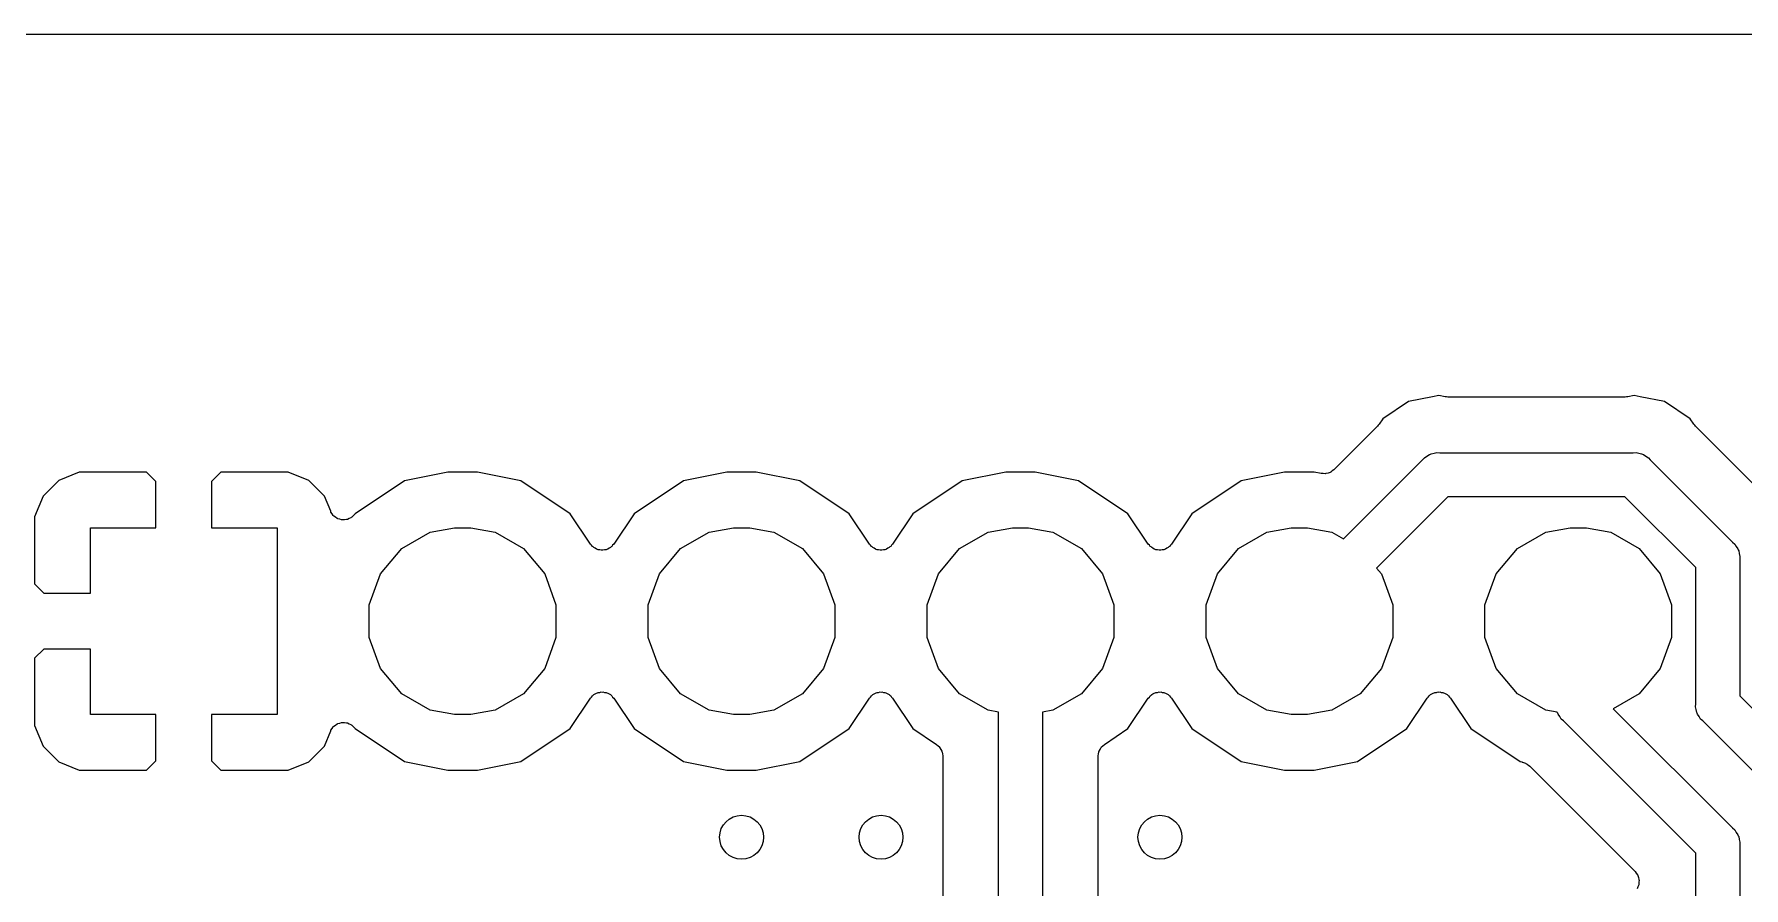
# Model space of a CAD drawing. Extents: x 106 to 188.7, y -135.7 to -88.7.
# Drawn here: x 140.88 to 156.45, y -96.47 to -88.7 of the extents above; entities that cross this region are included whole.
import ezdxf

# ---------------------------------------------------------------- set-up
doc = ezdxf.new("R2010")
doc.units = 0
doc.header["$MEASUREMENT"] = 0
doc.layers.add('BLACK', color=7, linetype='CONTINUOUS')

msp = doc.modelspace()

# ---------------------------------------------------------------- linework, layer by layer
at = {"layer": 'BLACK', "linetype": 'CONTINUOUS'}
for p, q in [((106.71, -88.696), (187.9, -88.696)), ((153.613, -91.9996), (153.394, -92.0431)), ((153.67, -91.9881), (153.613, -91.9996)), ((153.613, -91.9996), (153.613, -91.9996)), ((153.727, -91.9996), (153.67, -91.9881)), ((153.74, -91.9998), (153.727, -91.9996)), ((153.752, -92.002), (153.74, -91.9998)), ((155.366, -92.002), (153.752, -92.002)), ((155.378, -91.9998), (155.366, -92.002)), ((155.391, -91.9996), (155.378, -91.9998)), ((155.448, -91.9881), (155.391, -91.9996)), ((155.505, -91.9996), (155.448, -91.9881)), ((155.724, -92.0431), (155.505, -91.9996)), ((155.505, -91.9996), (155.505, -91.9996)), ((153.394, -92.0431), (153.16, -92.1996)), ((155.958, -92.1996), (155.724, -92.0431)), ((153.111, -92.2675), (152.715, -92.664)), ((153.118, -92.2573), (153.111, -92.2675)), ((153.127, -92.2483), (153.118, -92.2573)), ((153.16, -92.1996), (153.127, -92.2483)), ((155.991, -92.2483), (155.958, -92.1996)), ((156, -92.2573), (155.991, -92.2483)), ((156.007, -92.2675), (156, -92.2573)), ((156.609, -92.8695), (156.007, -92.2675)), ((152.803, -93.2945), (153.522, -92.5748)), ((153.522, -92.5748), (153.539, -92.5544)), ((153.539, -92.5544), (153.562, -92.5412)), ((153.562, -92.5412), (153.584, -92.5259)), ((153.584, -92.5259), (153.593, -92.5236)), ((153.593, -92.5236), (153.601, -92.5192)), ((153.601, -92.5192), (153.627, -92.5146)), ((153.627, -92.5146), (153.652, -92.5077)), ((153.652, -92.5077), (153.679, -92.51)), ((153.679, -92.51), (155.439, -92.51)), ((155.439, -92.51), (155.466, -92.5077)), ((155.466, -92.5077), (155.491, -92.5146)), ((155.491, -92.5146), (155.517, -92.5192)), ((155.517, -92.5192), (155.525, -92.5236)), ((155.525, -92.5236), (155.534, -92.5259)), ((155.534, -92.5259), (155.556, -92.5412)), ((155.556, -92.5412), (155.579, -92.5544)), ((155.579, -92.5544), (155.596, -92.5748)), ((155.596, -92.5748), (156.345, -93.3244)), ((141.102, -92.7628), (140.959, -92.9057)), ((141.289, -92.6855), (141.102, -92.7628)), ((141.902, -92.6855), (141.289, -92.6855)), ((141.986, -92.7699), (141.902, -92.6855)), ((141.986, -93.1935), (141.986, -92.7699)), ((142.578, -92.6855), (142.494, -92.7699)), ((142.494, -92.7699), (142.494, -93.1935)), ((143.191, -92.6855), (142.578, -92.6855)), ((143.378, -92.7628), (143.191, -92.6855)), ((143.521, -92.9057), (143.378, -92.7628)), ((144.25, -92.7643), (143.801, -93.0644)), ((144.646, -92.6855), (144.25, -92.7643)), ((144.914, -92.6855), (144.646, -92.6855)), ((145.31, -92.7643), (144.914, -92.6855)), ((145.759, -93.0644), (145.31, -92.7643)), ((146.79, -92.7643), (146.341, -93.0644)), ((147.186, -92.6855), (146.79, -92.7643)), ((147.454, -92.6855), (147.186, -92.6855)), ((147.85, -92.7643), (147.454, -92.6855)), ((148.299, -93.0644), (147.85, -92.7643)), ((149.33, -92.7643), (148.881, -93.0644)), ((149.726, -92.6855), (149.33, -92.7643)), ((149.994, -92.6855), (149.726, -92.6855)), ((150.39, -92.7643), (149.994, -92.6855)), ((150.839, -93.0644), (150.39, -92.7643)), ((151.87, -92.7643), (151.421, -93.0644)), ((152.266, -92.6855), (151.87, -92.7643)), ((152.534, -92.6855), (152.266, -92.6855)), ((152.6, -92.6987), (152.534, -92.6855)), ((152.618, -92.6991), (152.6, -92.6987)), ((152.636, -92.7007), (152.618, -92.6991)), ((152.64, -92.6996), (152.636, -92.7007)), ((152.644, -92.6997), (152.64, -92.6996)), ((152.661, -92.6939), (152.644, -92.6997)), ((152.679, -92.6893), (152.661, -92.6939)), ((152.682, -92.6869), (152.679, -92.6893)), ((152.686, -92.6855), (152.682, -92.6869)), ((152.7, -92.6743), (152.686, -92.6855)), ((152.715, -92.664), (152.7, -92.6743)), ((140.959, -92.9057), (140.882, -93.0925)), ((143.578, -93.0431), (143.521, -92.9057)), ((153.753, -92.91), (153.103, -93.5594)), ((155.365, -92.91), (153.753, -92.91)), ((156.01, -93.5548), (155.365, -92.91)), ((140.882, -93.0925), (140.882, -93.7051)), ((143.58, -93.0467), (143.578, -93.0431)), ((143.581, -93.0507), (143.58, -93.0467)), ((143.592, -93.0652), (143.581, -93.0507)), ((143.601, -93.0803), (143.592, -93.0652)), ((143.605, -93.0829), (143.601, -93.0803)), ((143.607, -93.0863), (143.605, -93.0829)), ((143.622, -93.0963), (143.607, -93.0863)), ((143.636, -93.1072), (143.622, -93.0963)), ((143.763, -93.1016), (143.747, -93.1085)), ((143.766, -93.0988), (143.763, -93.1016)), ((143.77, -93.097), (143.766, -93.0988)), ((143.782, -93.084), (143.77, -93.097)), ((143.796, -93.0718), (143.782, -93.084)), ((143.798, -93.0681), (143.796, -93.0718)), ((143.801, -93.0651), (143.798, -93.0681)), ((143.801, -93.0644), (143.801, -93.0651)), ((145.944, -93.3418), (145.759, -93.0644)), ((146.341, -93.0644), (146.156, -93.3418)), ((148.484, -93.3418), (148.299, -93.0644)), ((148.881, -93.0644), (148.696, -93.3418)), ((151.024, -93.3418), (150.839, -93.0644)), ((151.421, -93.0644), (151.236, -93.3418)), ((141.39, -93.7895), (141.39, -93.1935)), ((141.39, -93.1935), (141.986, -93.1935)), ((142.494, -93.1935), (143.09, -93.1935)), ((143.09, -93.1935), (143.09, -94.8935)), ((143.64, -93.1084), (143.636, -93.1072)), ((143.644, -93.1108), (143.64, -93.1084)), ((143.661, -93.115), (143.644, -93.1108)), ((143.678, -93.1204), (143.661, -93.115)), ((143.683, -93.1203), (143.678, -93.1204)), ((143.687, -93.1213), (143.683, -93.1203)), ((143.704, -93.1193), (143.687, -93.1213)), ((143.722, -93.1185), (143.704, -93.1193)), ((143.726, -93.1169), (143.722, -93.1185)), ((143.73, -93.1165), (143.726, -93.1169)), ((143.747, -93.1085), (143.73, -93.1165)), ((144.225, -93.3823), (144.485, -93.2324)), ((144.485, -93.2324), (144.706, -93.1935)), ((144.706, -93.1935), (144.854, -93.1935)), ((144.854, -93.1935), (145.075, -93.2324)), ((145.075, -93.2324), (145.335, -93.3823)), ((146.765, -93.3823), (147.025, -93.2324)), ((147.025, -93.2324), (147.246, -93.1935)), ((147.246, -93.1935), (147.394, -93.1935)), ((147.394, -93.1935), (147.615, -93.2324)), ((147.615, -93.2324), (147.875, -93.3823)), ((149.305, -93.3823), (149.565, -93.2324)), ((149.565, -93.2324), (149.786, -93.1935)), ((149.786, -93.1935), (149.934, -93.1935)), ((149.934, -93.1935), (150.155, -93.2324)), ((150.155, -93.2324), (150.415, -93.3823)), ((151.845, -93.3823), (152.105, -93.2324)), ((152.105, -93.2324), (152.326, -93.1935)), ((152.326, -93.1935), (152.474, -93.1935)), ((152.474, -93.1935), (152.695, -93.2324)), ((152.695, -93.2324), (152.803, -93.2945)), ((154.385, -93.3823), (154.645, -93.2324)), ((154.645, -93.2324), (154.866, -93.1935)), ((154.866, -93.1935), (155.014, -93.1935)), ((155.014, -93.1935), (155.235, -93.2324)), ((155.235, -93.2324), (155.495, -93.3823)), ((144.033, -93.6119), (144.225, -93.3823)), ((145.335, -93.3823), (145.527, -93.6119)), ((145.954, -93.3518), (145.944, -93.3418)), ((145.962, -93.363), (145.954, -93.3518)), ((145.969, -93.3676), (145.962, -93.363)), ((145.975, -93.3737), (145.969, -93.3676)), ((145.987, -93.3798), (145.975, -93.3737)), ((145.999, -93.3875), (145.987, -93.3798)), ((146.007, -93.3895), (145.999, -93.3875)), ((146.014, -93.3932), (146.007, -93.3895)), ((146.028, -93.3947), (146.014, -93.3932)), ((146.042, -93.398), (146.028, -93.3947)), ((146.05, -93.3971), (146.042, -93.398)), ((146.058, -93.398), (146.05, -93.3971)), ((146.072, -93.3947), (146.058, -93.398)), ((146.086, -93.3932), (146.072, -93.3947)), ((146.093, -93.3895), (146.086, -93.3932)), ((146.101, -93.3875), (146.093, -93.3895)), ((146.113, -93.3798), (146.101, -93.3875)), ((146.125, -93.3737), (146.113, -93.3798)), ((146.131, -93.3676), (146.125, -93.3737)), ((146.138, -93.363), (146.131, -93.3676)), ((146.146, -93.3518), (146.138, -93.363)), ((146.156, -93.3418), (146.146, -93.3518)), ((146.573, -93.6119), (146.765, -93.3823)), ((147.875, -93.3823), (148.067, -93.6119)), ((148.494, -93.3518), (148.484, -93.3418)), ((148.502, -93.363), (148.494, -93.3518)), ((148.509, -93.3676), (148.502, -93.363)), ((148.515, -93.3737), (148.509, -93.3676)), ((148.527, -93.3798), (148.515, -93.3737)), ((148.539, -93.3875), (148.527, -93.3798)), ((148.547, -93.3895), (148.539, -93.3875)), ((148.554, -93.3932), (148.547, -93.3895)), ((148.568, -93.3947), (148.554, -93.3932)), ((148.582, -93.398), (148.568, -93.3947)), ((148.59, -93.3971), (148.582, -93.398)), ((148.598, -93.398), (148.59, -93.3971)), ((148.612, -93.3947), (148.598, -93.398)), ((148.626, -93.3932), (148.612, -93.3947)), ((148.633, -93.3895), (148.626, -93.3932)), ((148.641, -93.3875), (148.633, -93.3895)), ((148.653, -93.3798), (148.641, -93.3875)), ((148.665, -93.3737), (148.653, -93.3798)), ((148.671, -93.3676), (148.665, -93.3737)), ((148.678, -93.363), (148.671, -93.3676)), ((148.686, -93.3518), (148.678, -93.363)), ((148.696, -93.3418), (148.686, -93.3518)), ((149.113, -93.6119), (149.305, -93.3823)), ((150.415, -93.3823), (150.607, -93.6119)), ((151.034, -93.3518), (151.024, -93.3418)), ((151.042, -93.363), (151.034, -93.3518)), ((151.049, -93.3676), (151.042, -93.363)), ((151.055, -93.3737), (151.049, -93.3676)), ((151.067, -93.3798), (151.055, -93.3737)), ((151.079, -93.3875), (151.067, -93.3798)), ((151.087, -93.3895), (151.079, -93.3875)), ((151.094, -93.3932), (151.087, -93.3895)), ((151.108, -93.3947), (151.094, -93.3932)), ((151.122, -93.398), (151.108, -93.3947)), ((151.13, -93.3971), (151.122, -93.398)), ((151.138, -93.398), (151.13, -93.3971)), ((151.152, -93.3947), (151.138, -93.398)), ((151.166, -93.3932), (151.152, -93.3947)), ((151.173, -93.3895), (151.166, -93.3932)), ((151.181, -93.3875), (151.173, -93.3895)), ((151.193, -93.3798), (151.181, -93.3875)), ((151.205, -93.3737), (151.193, -93.3798)), ((151.211, -93.3676), (151.205, -93.3737)), ((151.218, -93.363), (151.211, -93.3676)), ((151.226, -93.3518), (151.218, -93.363)), ((151.236, -93.3418), (151.226, -93.3518)), ((151.653, -93.6119), (151.845, -93.3823)), ((154.193, -93.6119), (154.385, -93.3823)), ((155.495, -93.3823), (155.687, -93.6119)), ((156.345, -93.3244), (156.366, -93.3415)), ((156.366, -93.3415), (156.379, -93.3644)), ((156.379, -93.3644), (156.394, -93.3862)), ((156.394, -93.3862), (156.396, -93.3948)), ((156.396, -93.3948), (156.401, -93.4025)), ((156.401, -93.4025), (156.405, -93.4287)), ((153.103, -93.5594), (153.147, -93.6119)), ((156.01, -94.7968), (156.01, -93.5548)), ((156.405, -93.4287), (156.412, -93.4543)), ((156.412, -93.4543), (156.41, -93.4807)), ((156.41, -93.4807), (156.41, -94.7227)), ((140.882, -93.7051), (140.966, -93.7895)), ((143.93, -93.8936), (144.033, -93.6119)), ((145.527, -93.6119), (145.63, -93.8936)), ((146.47, -93.8936), (146.573, -93.6119)), ((148.067, -93.6119), (148.17, -93.8936)), ((149.01, -93.8936), (149.113, -93.6119)), ((150.607, -93.6119), (150.71, -93.8936)), ((151.55, -93.8936), (151.653, -93.6119)), ((153.147, -93.6119), (153.25, -93.8936)), ((154.09, -93.8936), (154.193, -93.6119)), ((155.687, -93.6119), (155.79, -93.8936)), ((140.966, -93.7895), (141.39, -93.7895)), ((143.93, -94.1934), (143.93, -93.8936)), ((145.63, -93.8936), (145.63, -94.1934)), ((146.47, -94.1934), (146.47, -93.8936)), ((148.17, -93.8936), (148.17, -94.1934)), ((149.01, -94.1934), (149.01, -93.8936)), ((150.71, -93.8936), (150.71, -94.1934)), ((151.55, -94.1934), (151.55, -93.8936)), ((153.25, -93.8936), (153.25, -94.1934)), ((154.09, -94.1934), (154.09, -93.8936)), ((155.79, -93.8936), (155.79, -94.1934)), ((144.033, -94.4751), (143.93, -94.1934)), ((145.63, -94.1934), (145.527, -94.4751)), ((146.573, -94.4751), (146.47, -94.1934)), ((148.17, -94.1934), (148.067, -94.4751)), ((149.113, -94.4751), (149.01, -94.1934)), ((150.71, -94.1934), (150.607, -94.4751)), ((151.653, -94.4751), (151.55, -94.1934)), ((153.25, -94.1934), (153.147, -94.4751)), ((154.193, -94.4751), (154.09, -94.1934)), ((155.79, -94.1934), (155.687, -94.4751)), ((140.966, -94.2975), (140.882, -94.3819)), ((141.39, -94.2975), (140.966, -94.2975)), ((141.39, -94.8935), (141.39, -94.2975)), ((140.882, -94.3819), (140.882, -94.9945)), ((144.225, -94.7047), (144.033, -94.4751)), ((145.527, -94.4751), (145.335, -94.7047)), ((146.765, -94.7047), (146.573, -94.4751)), ((148.067, -94.4751), (147.875, -94.7047)), ((149.305, -94.7047), (149.113, -94.4751)), ((150.607, -94.4751), (150.415, -94.7047)), ((151.845, -94.7047), (151.653, -94.4751)), ((153.147, -94.4751), (152.955, -94.7047)), ((154.385, -94.7047), (154.193, -94.4751)), ((155.687, -94.4751), (155.495, -94.7047)), ((144.485, -94.8546), (144.225, -94.7047)), ((145.335, -94.7047), (145.075, -94.8546)), ((145.759, -95.0226), (145.944, -94.7452)), ((145.944, -94.7452), (145.954, -94.7352)), ((145.954, -94.7352), (145.962, -94.724)), ((145.962, -94.724), (145.969, -94.7194)), ((145.969, -94.7194), (145.975, -94.7133)), ((145.975, -94.7133), (145.987, -94.7072)), ((145.987, -94.7072), (145.999, -94.6995)), ((145.999, -94.6995), (146.007, -94.6975)), ((146.007, -94.6975), (146.014, -94.6938)), ((146.014, -94.6938), (146.028, -94.6923)), ((146.028, -94.6923), (146.042, -94.689)), ((146.042, -94.689), (146.05, -94.6899)), ((146.05, -94.6899), (146.058, -94.689)), ((146.058, -94.689), (146.072, -94.6923)), ((146.072, -94.6923), (146.086, -94.6938)), ((146.086, -94.6938), (146.093, -94.6975)), ((146.093, -94.6975), (146.101, -94.6995)), ((146.101, -94.6995), (146.113, -94.7072)), ((146.113, -94.7072), (146.125, -94.7133)), ((146.125, -94.7133), (146.131, -94.7194)), ((146.131, -94.7194), (146.138, -94.724)), ((146.138, -94.724), (146.146, -94.7352)), ((146.146, -94.7352), (146.156, -94.7452)), ((146.156, -94.7452), (146.341, -95.0226)), ((147.025, -94.8546), (146.765, -94.7047)), ((147.875, -94.7047), (147.615, -94.8546)), ((148.299, -95.0226), (148.484, -94.7452)), ((148.484, -94.7452), (148.494, -94.7352)), ((148.494, -94.7352), (148.502, -94.724)), ((148.502, -94.724), (148.509, -94.7194)), ((148.509, -94.7194), (148.515, -94.7133)), ((148.515, -94.7133), (148.527, -94.7072)), ((148.527, -94.7072), (148.539, -94.6995)), ((148.539, -94.6995), (148.547, -94.6975)), ((148.547, -94.6975), (148.554, -94.6938)), ((148.554, -94.6938), (148.568, -94.6923)), ((148.568, -94.6923), (148.582, -94.689)), ((148.582, -94.689), (148.59, -94.6899)), ((148.59, -94.6899), (148.598, -94.689)), ((148.598, -94.689), (148.612, -94.6923)), ((148.612, -94.6923), (148.626, -94.6938)), ((148.626, -94.6938), (148.633, -94.6975)), ((148.633, -94.6975), (148.641, -94.6995)), ((148.641, -94.6995), (148.653, -94.7072)), ((148.653, -94.7072), (148.665, -94.7133)), ((148.665, -94.7133), (148.671, -94.7194)), ((148.671, -94.7194), (148.678, -94.724)), ((148.678, -94.724), (148.686, -94.7352)), ((148.686, -94.7352), (148.696, -94.7452)), ((148.696, -94.7452), (148.881, -95.0226)), ((149.565, -94.8546), (149.305, -94.7047)), ((150.415, -94.7047), (150.155, -94.8546)), ((150.839, -95.0226), (151.024, -94.7452)), ((151.024, -94.7452), (151.034, -94.7352)), ((151.034, -94.7352), (151.042, -94.724)), ((151.042, -94.724), (151.049, -94.7194)), ((151.049, -94.7194), (151.055, -94.7133)), ((151.055, -94.7133), (151.067, -94.7072)), ((151.067, -94.7072), (151.079, -94.6995)), ((151.079, -94.6995), (151.087, -94.6975)), ((151.087, -94.6975), (151.094, -94.6938)), ((151.094, -94.6938), (151.108, -94.6923)), ((151.108, -94.6923), (151.122, -94.689)), ((151.122, -94.689), (151.13, -94.6899)), ((151.13, -94.6899), (151.138, -94.689)), ((151.138, -94.689), (151.152, -94.6923)), ((151.152, -94.6923), (151.166, -94.6938)), ((151.166, -94.6938), (151.173, -94.6975)), ((151.173, -94.6975), (151.181, -94.6995)), ((151.181, -94.6995), (151.193, -94.7072)), ((151.193, -94.7072), (151.205, -94.7133)), ((151.205, -94.7133), (151.211, -94.7194)), ((151.211, -94.7194), (151.218, -94.724)), ((151.218, -94.724), (151.226, -94.7352)), ((151.226, -94.7352), (151.236, -94.7452)), ((151.236, -94.7452), (151.421, -95.0226)), ((152.105, -94.8546), (151.845, -94.7047)), ((152.955, -94.7047), (152.695, -94.8546)), ((153.379, -95.0226), (153.564, -94.7452)), ((153.564, -94.7452), (153.574, -94.7352)), ((153.574, -94.7352), (153.582, -94.724)), ((153.582, -94.724), (153.589, -94.7194)), ((153.589, -94.7194), (153.595, -94.7133)), ((153.595, -94.7133), (153.607, -94.7072)), ((153.607, -94.7072), (153.619, -94.6995)), ((153.619, -94.6995), (153.627, -94.6975)), ((153.627, -94.6975), (153.634, -94.6938)), ((153.634, -94.6938), (153.648, -94.6923)), ((153.648, -94.6923), (153.662, -94.689)), ((153.662, -94.689), (153.67, -94.6899)), ((153.67, -94.6899), (153.678, -94.689)), ((153.678, -94.689), (153.692, -94.6923)), ((153.692, -94.6923), (153.706, -94.6938)), ((153.706, -94.6938), (153.713, -94.6975)), ((153.713, -94.6975), (153.721, -94.6995)), ((153.721, -94.6995), (153.733, -94.7072)), ((153.733, -94.7072), (153.745, -94.7133)), ((153.745, -94.7133), (153.751, -94.7194)), ((153.751, -94.7194), (153.758, -94.724)), ((153.758, -94.724), (153.766, -94.7352)), ((153.766, -94.7352), (153.776, -94.7452)), ((153.776, -94.7452), (153.961, -95.0226)), ((154.645, -94.8546), (154.385, -94.7047)), ((155.495, -94.7047), (155.258, -94.8411)), ((156.008, -94.8232), (156.01, -94.7968)), ((156.41, -94.7227), (157.615, -95.9279)), ((141.986, -94.8935), (141.39, -94.8935)), ((141.986, -95.3171), (141.986, -94.8935)), ((143.09, -94.8935), (142.494, -94.8935)), ((142.494, -94.8935), (142.494, -95.3171)), ((143.644, -94.9762), (143.661, -94.972)), ((143.661, -94.972), (143.678, -94.9666)), ((143.678, -94.9666), (143.683, -94.9667)), ((143.683, -94.9667), (143.687, -94.9657)), ((143.687, -94.9657), (143.704, -94.9677)), ((143.704, -94.9677), (143.722, -94.9685)), ((143.722, -94.9685), (143.726, -94.9701)), ((143.726, -94.9701), (143.73, -94.9705)), ((143.73, -94.9705), (143.747, -94.9785)), ((144.706, -94.8935), (144.485, -94.8546)), ((144.854, -94.8935), (144.706, -94.8935)), ((145.075, -94.8546), (144.854, -94.8935)), ((147.246, -94.8935), (147.025, -94.8546)), ((147.394, -94.8935), (147.246, -94.8935)), ((147.615, -94.8546), (147.394, -94.8935)), ((149.66, -94.8713), (149.565, -94.8546)), ((149.66, -97.0129), (149.66, -94.8713)), ((150.155, -94.8546), (150.06, -94.8713)), ((150.06, -94.8713), (150.06, -97.0129)), ((152.326, -94.8935), (152.105, -94.8546)), ((152.474, -94.8935), (152.326, -94.8935)), ((152.695, -94.8546), (152.474, -94.8935)), ((154.749, -94.8729), (154.645, -94.8546)), ((154.749, -94.875), (154.749, -94.8729)), ((154.754, -94.8827), (154.749, -94.875)), ((154.756, -94.8913), (154.754, -94.8827)), ((154.771, -94.9131), (154.756, -94.8913)), ((154.784, -94.936), (154.771, -94.9131)), ((154.805, -94.9531), (154.784, -94.936)), ((156.01, -96.1583), (154.805, -94.9531)), ((155.258, -94.8411), (156.345, -95.9279)), ((156.015, -94.8488), (156.008, -94.8232)), ((156.019, -94.875), (156.015, -94.8488)), ((156.024, -94.8827), (156.019, -94.875)), ((156.026, -94.8913), (156.024, -94.8827)), ((156.041, -94.9131), (156.026, -94.8913)), ((156.054, -94.936), (156.041, -94.9131)), ((156.075, -94.9531), (156.054, -94.936)), ((157.28, -96.1583), (156.075, -94.9531)), ((140.882, -94.9945), (140.959, -95.1813)), ((143.521, -95.1813), (143.578, -95.0439)), ((143.578, -95.0439), (143.58, -95.0403)), ((143.58, -95.0403), (143.581, -95.0363)), ((143.581, -95.0363), (143.592, -95.0218)), ((143.592, -95.0218), (143.601, -95.0067)), ((143.601, -95.0067), (143.605, -95.0041)), ((143.605, -95.0041), (143.607, -95.0007)), ((143.607, -95.0007), (143.622, -94.9907)), ((143.622, -94.9907), (143.636, -94.9798)), ((143.636, -94.9798), (143.64, -94.9786)), ((143.64, -94.9786), (143.644, -94.9762)), ((143.747, -94.9785), (143.763, -94.9854)), ((143.763, -94.9854), (143.766, -94.9882)), ((143.766, -94.9882), (143.77, -94.99)), ((143.77, -94.99), (143.782, -95.003)), ((143.782, -95.003), (143.796, -95.0152)), ((143.796, -95.0152), (143.798, -95.0189)), ((143.798, -95.0189), (143.801, -95.0219)), ((143.801, -95.0219), (143.801, -95.0226)), ((143.801, -95.0226), (144.25, -95.3227)), ((145.31, -95.3227), (145.759, -95.0226)), ((146.341, -95.0226), (146.79, -95.3227)), ((147.85, -95.3227), (148.299, -95.0226)), ((148.881, -95.0226), (149.096, -95.166)), ((150.624, -95.166), (150.839, -95.0226)), ((151.421, -95.0226), (151.87, -95.3227)), ((152.93, -95.3227), (153.379, -95.0226)), ((153.961, -95.0226), (154.41, -95.3227)), ((140.959, -95.1813), (141.102, -95.3242)), ((143.378, -95.3242), (143.521, -95.1813)), ((149.096, -95.166), (149.109, -95.1784)), ((149.109, -95.1784), (149.122, -95.1899)), ((149.122, -95.1899), (149.124, -95.1936)), ((149.124, -95.1936), (149.127, -95.1965)), ((149.127, -95.1965), (149.135, -95.2126)), ((149.135, -95.2126), (149.144, -95.2281)), ((149.144, -95.2281), (149.145, -95.2323)), ((149.145, -95.2323), (149.147, -95.236)), ((149.147, -95.236), (149.149, -95.2539)), ((149.149, -95.2539), (149.152, -95.2716)), ((149.152, -95.2716), (149.152, -96.5956)), ((150.568, -95.2716), (150.571, -95.2539)), ((150.568, -96.5956), (150.568, -95.2716)), ((150.571, -95.2539), (150.573, -95.236)), ((150.573, -95.236), (150.575, -95.2323)), ((150.575, -95.2323), (150.576, -95.2281)), ((150.576, -95.2281), (150.585, -95.2126)), ((150.585, -95.2126), (150.593, -95.1965)), ((150.593, -95.1965), (150.596, -95.1936)), ((150.596, -95.1936), (150.598, -95.1899)), ((150.598, -95.1899), (150.611, -95.1784)), ((150.611, -95.1784), (150.624, -95.166)), ((141.102, -95.3242), (141.289, -95.4015)), ((141.289, -95.4015), (141.902, -95.4015)), ((141.902, -95.4015), (141.986, -95.3171)), ((142.494, -95.3171), (142.578, -95.4015)), ((142.578, -95.4015), (143.191, -95.4015)), ((143.191, -95.4015), (143.378, -95.3242)), ((144.25, -95.3227), (144.646, -95.4015)), ((144.646, -95.4015), (144.914, -95.4015)), ((144.914, -95.4015), (145.31, -95.3227)), ((146.79, -95.3227), (147.186, -95.4015)), ((147.186, -95.4015), (147.454, -95.4015)), ((147.454, -95.4015), (147.85, -95.3227)), ((151.87, -95.3227), (152.266, -95.4015)), ((152.266, -95.4015), (152.534, -95.4015)), ((152.534, -95.4015), (152.93, -95.3227)), ((154.41, -95.3227), (154.427, -95.3261)), ((154.427, -95.3261), (154.43, -95.3272)), ((154.43, -95.3272), (154.433, -95.3273)), ((154.433, -95.3273), (154.451, -95.3351)), ((154.451, -95.3351), (154.458, -95.3382)), ((154.458, -95.3382), (154.461, -95.339)), ((154.461, -95.339), (154.463, -95.3398)), ((154.463, -95.3398), (154.469, -95.3421)), ((154.469, -95.3421), (154.471, -95.344)), ((154.471, -95.344), (154.473, -95.3451)), ((154.473, -95.3451), (154.478, -95.3485)), ((154.478, -95.3485), (154.487, -95.3571)), ((154.487, -95.3571), (154.498, -95.3643)), ((154.498, -95.3643), (155.457, -96.324)), ((156.345, -95.9279), (156.366, -95.945)), ((156.366, -95.945), (156.379, -95.9679)), ((156.379, -95.9679), (156.394, -95.9897)), ((156.394, -95.9897), (156.396, -95.9983)), ((156.396, -95.9983), (156.401, -96.006)), ((156.401, -96.006), (156.405, -96.0322)), ((156.405, -96.0322), (156.412, -96.0578)), ((156.412, -96.0578), (156.41, -96.0842)), ((156.01, -120.133), (156.01, -96.1583)), ((156.41, -96.0842), (156.41, -120.059)), ((155.457, -96.324), (155.468, -96.3399)), ((155.468, -96.3399), (155.48, -96.3552)), ((155.48, -96.3552), (155.481, -96.3579)), ((155.481, -96.3579), (155.483, -96.3602)), ((155.483, -96.3602), (155.488, -96.3788)), ((155.482, -96.4642), (155.475, -96.4821)), ((155.49, -96.4467), (155.482, -96.4642)), ((155.488, -96.3788), (155.493, -96.3972)), ((155.491, -96.4413), (155.49, -96.4439)), ((155.49, -96.4439), (155.49, -96.4467)), ((155.492, -96.422), (155.491, -96.4413)), ((155.494, -96.4028), (155.492, -96.422)), ((155.493, -96.3972), (155.493, -96.4)), ((155.493, -96.4), (155.494, -96.4028))]:
    msp.add_line(p, q, dxfattribs=at)
at = {"layer": 'BLACK'}
for centre in [(147.32, -96.012), (148.59, -96.012), (151.13, -96.012)]:
    msp.add_circle(centre, 0.2, dxfattribs=at)

doc.saveas('drawing.dxf')
